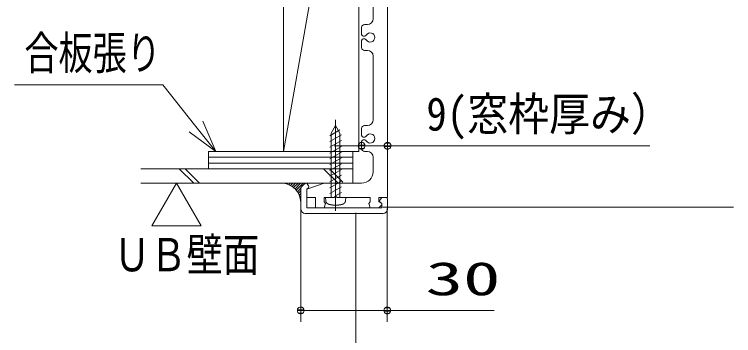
# Model space of a CAD drawing. Units: millimetres on the paper. Extents: x -305 to 305, y -152 to 152.
# Drawn here: x -63.2 to -0.9, y -104.5 to -76.7 of the extents above; entities that cross this region are included whole.
import ezdxf
from ezdxf.enums import TextEntityAlignment as Align

# ---------------------------------------------------------------- set-up
doc = ezdxf.new("R2010")
doc.units = ezdxf.units.MM
doc.linetypes.add('LONG_CHAIN', pattern=[21, 18, -1, 1, -1])
doc.layers.add('0-1_0', color=7, linetype='Continuous', lineweight=9)
doc.layers.add('0-6_RV', color=7, linetype='Continuous', lineweight=9)
doc.styles.add('ＭＳ ゴシック', font='')
doc.styles.get('ＭＳ ゴシック').set_extended_font_data('MS Gothic')

# ---------------------------------------------------------------- blocks, each defined once
blk = doc.blocks.new('_DOTSMALL')
at = {"layer": '0-1_0'}
for p, q in [((0.0746, 0.1), (-0.0746, 0.1)), ((0.1223, -0.0248), (-0.1223, -0.0248))]:
    blk.add_line(p, q, dxfattribs=at)
for points in [[(0.125, 0), (0.124, 0.0157), (0.1211, 0.0311), (0.1162, 0.046), (0.1095, 0.0602), (0.1011, 0.0735), (0.0911, 0.0856), (0.0797, 0.0963), (0.067, 0.1055), (0.0532, 0.1131), (0.0386, 0.1189), (0.0234, 0.1228), (0.0078, 0.1248), (-0.0078, 0.1248), (-0.0234, 0.1228), (-0.0386, 0.1189), (-0.0532, 0.1131), (-0.067, 0.1055), (-0.0797, 0.0963), (-0.0911, 0.0856), (-0.1011, 0.0735), (-0.1095, 0.0602), (-0.1162, 0.046), (-0.1211, 0.0311), (-0.124, 0.0157), (-0.125, 0), (0, 0)], [(-0.125, 0), (-0.124, -0.0157), (-0.1211, -0.0311), (-0.1162, -0.046), (-0.1095, -0.0602), (-0.1011, -0.0735), (-0.0911, -0.0856), (-0.0797, -0.0963), (-0.067, -0.1055), (-0.0532, -0.1131), (-0.0386, -0.1189), (-0.0234, -0.1228), (-0.0078, -0.1248), (0.0078, -0.1248), (0.0234, -0.1228), (0.0386, -0.1189), (0.0532, -0.1131), (0.067, -0.1055), (0.0797, -0.0963), (0.0911, -0.0856), (0.1011, -0.0735), (0.1095, -0.0602), (0.1162, -0.046), (0.1211, -0.0311), (0.124, -0.0157), (0.125, 0), (0, 0)]]:
    blk.add_lwpolyline(points, close=True, dxfattribs=at)
blk = doc.blocks.new('_OPEN30')
at = {"layer": '0-1_0'}
blk.add_line((0, 0), (-1, 0), dxfattribs=at)
blk.add_lwpolyline([(-1, 0.2679), (0, 0), (-1, -0.2679)], dxfattribs=at)

msp = doc.modelspace()

# ---------------------------------------------------------------- linework, layer by layer
at = {"layer": '0-6_RV'}
for p, q in [((-39.881, -88.55), (-39.881, -51.302)), ((-33.379, -51.302), (-39.881, -88.55)), ((-33.379, -88.55), (-33.379, -51.302)), ((-30.879, -51.302), (-30.879, -92.552)), ((-32.129, -70.302), (-32.129, -77.052)), ((-33.129, -77.802), (-33.129, -78.427)), ((-32.629, -77.552), (-32.879, -77.552)), ((-33.129, -78.927), (-33.129, -79.552)), ((-32.84, -78.552), (-33.004, -78.552)), ((-32.84, -78.802), (-33.004, -78.802)), ((-32.629, -79.802), (-32.879, -79.802)), ((-32.129, -80.302), (-32.129, -85.802)), ((-33.129, -86.552), (-33.129, -87.177)), ((-32.629, -86.302), (-32.879, -86.302)), ((-35.876, -87.191), (-35.002, -86.685)), ((-35.876, -87.692), (-34.878, -87.114)), ((-35.753, -92.552), (-35.753, -86.952)), ((-35.002, -92.552), (-35.002, -86.952)), ((-35.876, -88.191), (-34.878, -87.611)), ((-33.129, -87.677), (-33.129, -88.302)), ((-32.84, -87.302), (-33.004, -87.302)), ((-32.84, -87.552), (-33.004, -87.552)), ((-35.876, -88.69), (-34.878, -88.115)), ((-33.199, -88.056), (-35.519, -88.056)), ((-33.129, -88.056), (-30.879, -88.056)), ((-30.879, -88.056), (-8.154, -88.056)), ((-46.379, -88.552), (-46.379, -90.052)), ((-33.379, -88.552), (-46.379, -88.552)), ((-33.879, -89.052), (-46.379, -89.052)), ((-35.876, -89.192), (-34.878, -88.616)), ((-33.879, -88.552), (-33.879, -91.302)), ((-32.629, -88.552), (-32.879, -88.552)), ((-32.129, -89.052), (-32.129, -90.302)), ((-33.879, -89.552), (-46.379, -89.552)), ((-35.876, -89.69), (-34.878, -89.116)), ((-35.876, -90.19), (-34.878, -89.616)), ((-33.879, -90.052), (-52.253, -90.052)), ((-47.671, -91.302), (-48.921, -90.052)), ((-47.171, -91.302), (-48.421, -90.052)), ((-35.17, -91.302), (-36.42, -90.052)), ((-34.752, -91.219), (-35.92, -90.052)), ((-35.876, -90.69), (-34.878, -90.115)), ((-35.876, -91.194), (-34.878, -90.613)), ((-52.253, -91.302), (-33.627, -91.302)), ((-51.303, -95), (-49.168, -91.302)), ((-49.168, -91.302), (-47.032, -95)), ((-37.968, -91.302), (-40.065, -91.302)), ((-39.987, -91.309), (-39.979, -91.302)), ((-39.782, -91.33), (-39.755, -91.302)), ((-39.604, -91.375), (-39.53, -91.302)), ((-39.431, -91.428), (-39.306, -91.302)), ((-39.285, -91.505), (-39.081, -91.302)), ((-39.139, -91.584), (-38.857, -91.302)), ((-39.016, -91.685), (-38.632, -91.302)), ((-38.892, -91.787), (-38.408, -91.302)), ((-38.791, -91.91), (-38.183, -91.302)), ((-38.004, -91.302), (-38.379, -91.677)), ((-38.273, -91.54), (-38.017, -91.32)), ((-37.879, -91.302), (-38.004, -91.302)), ((-37.879, -91.302), (-37.715, -91.529)), ((-36.379, -91.302), (-37.879, -91.802)), ((-33.129, -91.302), (-36.379, -91.302)), ((-35.876, -91.692), (-34.878, -91.115)), ((-38.69, -92.033), (-38.391, -91.735)), ((-38.61, -92.178), (-38.404, -91.971)), ((-38.532, -92.324), (-38.404, -92.196)), ((-38.404, -92.963), (-38.404, -91.825)), ((-38.379, -91.677), (-38.379, -93.552)), ((-37.879, -91.802), (-37.743, -91.703)), ((-37.879, -91.802), (-37.879, -93.427)), ((-37.879, -91.802), (-37.879, -92.552)), ((-35.876, -92.193), (-34.878, -91.614)), ((-35.379, -92.402), (-34.878, -92.115)), ((-38.479, -92.496), (-38.404, -92.42)), ((-38.432, -92.673), (-38.404, -92.645)), ((-37.129, -92.552), (-37.879, -92.552)), ((-37.129, -92.552), (-37.129, -93.427)), ((-35.504, -92.552), (-36.379, -92.552)), ((-36.379, -92.552), (-36.379, -92.927)), ((-36.228, -92.831), (-36.254, -92.552)), ((-35.379, -92.427), (-35.504, -92.552)), ((-35.379, -92.427), (-35.254, -92.552)), ((-32.379, -92.552), (-35.254, -92.552)), ((-34.528, -92.831), (-34.504, -92.552)), ((-32.379, -92.552), (-32.379, -92.927)), ((-31.629, -92.552), (-31.629, -92.927)), ((-30.879, -92.552), (-31.629, -92.552)), ((-31.379, -92.552), (-31.543, -92.779)), ((-30.879, -92.677), (-30.879, -93.552)), ((-38.412, -92.878), (-38.404, -92.869)), ((-31.379, -93.427), (-37.879, -93.427)), ((-36.379, -93.427), (-37.129, -93.427)), ((-36.379, -92.927), (-36.254, -93.052)), ((-36.379, -93.427), (-36.254, -93.052)), ((-32.379, -92.927), (-32.504, -93.052)), ((-32.504, -93.052), (-32.379, -93.427)), ((-31.629, -93.427), (-32.379, -93.427)), ((-31.629, -92.927), (-31.449, -93.014)), ((-31.629, -93.427), (-31.416, -93.216)), ((-31.379, -93.052), (-31.515, -92.953)), ((-31.379, -93.052), (-31.379, -93.427)), ((-0.898, -93.377), (-31.279, -93.377)), ((-38.404, -93.502), (-38.404, -103.32)), ((-31.254, -93.927), (-38.004, -93.927)), ((-33.629, -93.877), (-33.629, -114.486)), ((-30.904, -93.502), (-30.904, -103.32)), ((-51.303, -95), (-47.032, -95)), ((-30.904, -102.32), (-38.404, -102.32)), ((-33.224, -102.32), (-35.544, -102.32)), ((-30.904, -102.32), (-21.634, -102.32))]:
    msp.add_line(p, q, dxfattribs=at)
at = {"layer": '0-6_RV', "linetype": 'LONG_CHAIN'}
msp.add_line((-35.379, -85.804), (-35.379, -93.702), dxfattribs=at)
at = {"layer": '0-6_RV'}
for points in [[(-63.21, -82.766), (-50.358, -82.766), (-47.478, -86.385)], [(-35.753, -86.952), (-35.379, -86.301), (-35.002, -86.952)], [(-36.228, -92.831), (-36.228, -92.834), (-36.227, -92.836), (-36.227, -92.839), (-36.227, -92.842), (-36.227, -92.845), (-36.226, -92.847), (-36.226, -92.85), (-36.225, -92.853), (-36.225, -92.856), (-36.224, -92.859), (-36.224, -92.861), (-36.224, -92.864), (-36.223, -92.867), (-36.222, -92.87), (-36.222, -92.872), (-36.221, -92.875), (-36.221, -92.878), (-36.22, -92.88), (-36.219, -92.883), (-36.219, -92.886), (-36.218, -92.889), (-36.217, -92.891), (-36.216, -92.894), (-36.216, -92.897), (-36.215, -92.899), (-36.214, -92.902), (-36.213, -92.905), (-36.212, -92.907), (-36.211, -92.91), (-36.211, -92.913), (-36.21, -92.915), (-36.209, -92.918), (-36.208, -92.921), (-36.207, -92.923), (-36.206, -92.926), (-36.205, -92.928), (-36.203, -92.931), (-36.202, -92.933), (-36.201, -92.936)], [(-34.54, -92.894), (-34.539, -92.892), (-34.539, -92.889), (-34.538, -92.886), (-34.537, -92.883), (-34.536, -92.881), (-34.536, -92.878), (-34.535, -92.875), (-34.535, -92.872), (-34.534, -92.87), (-34.533, -92.867), (-34.533, -92.864), (-34.532, -92.861), (-34.532, -92.859), (-34.531, -92.856), (-34.531, -92.853), (-34.53, -92.85), (-34.53, -92.848), (-34.53, -92.845), (-34.529, -92.842), (-34.529, -92.839), (-34.529, -92.836), (-34.528, -92.834), (-34.528, -92.831)], [(-36.201, -92.936), (-36.2, -92.939), (-36.199, -92.941), (-36.198, -92.944), (-36.197, -92.946), (-36.195, -92.949), (-36.194, -92.951), (-36.193, -92.954), (-36.191, -92.956), (-36.19, -92.959), (-36.189, -92.961), (-36.187, -92.964), (-36.186, -92.966), (-36.185, -92.968), (-36.183, -92.971), (-36.182, -92.973), (-36.18, -92.976), (-36.179, -92.978), (-36.177, -92.98), (-36.176, -92.983), (-36.174, -92.985), (-36.173, -92.987), (-36.171, -92.99), (-36.17, -92.992), (-36.168, -92.994), (-36.166, -92.997), (-36.165, -92.999), (-36.163, -93.001), (-36.161, -93.003), (-36.16, -93.005), (-36.158, -93.008), (-36.156, -93.01), (-36.154, -93.012), (-36.153, -93.014), (-36.151, -93.016), (-36.149, -93.018), (-36.147, -93.021), (-36.145, -93.023), (-36.143, -93.025), (-36.142, -93.027)], [(-36.142, -93.027), (-36.14, -93.029), (-36.138, -93.031), (-36.136, -93.033), (-36.134, -93.035), (-36.132, -93.037), (-36.13, -93.039), (-36.128, -93.041), (-36.126, -93.043), (-36.124, -93.045), (-36.122, -93.046), (-36.12, -93.048), (-36.117, -93.05), (-36.115, -93.052), (-36.113, -93.054), (-36.111, -93.056), (-36.109, -93.057), (-36.107, -93.059), (-36.105, -93.061), (-36.102, -93.063), (-36.1, -93.064), (-36.098, -93.066), (-36.096, -93.068), (-36.093, -93.069), (-36.091, -93.071), (-36.089, -93.073), (-36.086, -93.074), (-36.084, -93.076), (-36.082, -93.077), (-36.079, -93.079), (-36.077, -93.08), (-36.075, -93.082), (-36.072, -93.083), (-36.07, -93.085), (-36.068, -93.086), (-36.065, -93.087), (-36.063, -93.089), (-36.06, -93.09), (-36.058, -93.092), (-36.055, -93.093)], [(-36.055, -93.093), (-36.053, -93.094), (-36.05, -93.095), (-36.048, -93.097), (-36.045, -93.098), (-36.043, -93.099), (-36.04, -93.1), (-36.038, -93.101), (-36.035, -93.103), (-36.033, -93.104), (-36.03, -93.105), (-36.027, -93.106), (-36.025, -93.107), (-36.022, -93.108), (-36.02, -93.109), (-36.017, -93.11), (-36.014, -93.111), (-36.012, -93.112), (-36.009, -93.113), (-36.006, -93.113), (-36.004, -93.114), (-36.001, -93.115), (-35.998, -93.116), (-35.996, -93.117)], [(-35.996, -93.117), (-35.987, -93.119), (-35.978, -93.122), (-35.97, -93.124), (-35.961, -93.126), (-35.953, -93.129), (-35.944, -93.131), (-35.935, -93.133), (-35.927, -93.135), (-35.918, -93.138), (-35.909, -93.14), (-35.901, -93.142), (-35.892, -93.144), (-35.883, -93.146), (-35.875, -93.148), (-35.866, -93.15), (-35.857, -93.152), (-35.849, -93.154), (-35.84, -93.156), (-35.831, -93.158), (-35.822, -93.16), (-35.814, -93.161), (-35.805, -93.163), (-35.796, -93.165), (-35.787, -93.166), (-35.779, -93.168), (-35.77, -93.17), (-35.761, -93.171), (-35.752, -93.173), (-35.744, -93.174), (-35.735, -93.176), (-35.726, -93.177), (-35.717, -93.179), (-35.708, -93.18), (-35.699, -93.181), (-35.691, -93.183), (-35.682, -93.184), (-35.673, -93.185), (-35.664, -93.186), (-35.655, -93.187)], [(-35.655, -93.187), (-35.646, -93.188), (-35.638, -93.189), (-35.629, -93.191), (-35.62, -93.192), (-35.611, -93.192), (-35.602, -93.193), (-35.593, -93.194), (-35.584, -93.195), (-35.575, -93.196), (-35.567, -93.197), (-35.558, -93.197), (-35.549, -93.198), (-35.54, -93.199), (-35.531, -93.2), (-35.522, -93.2), (-35.513, -93.201), (-35.504, -93.201), (-35.495, -93.202), (-35.486, -93.202), (-35.478, -93.203), (-35.469, -93.203), (-35.46, -93.203), (-35.451, -93.204), (-35.442, -93.204), (-35.433, -93.204), (-35.424, -93.204), (-35.415, -93.205), (-35.406, -93.205), (-35.397, -93.205), (-35.388, -93.205), (-35.379, -93.205), (-35.371, -93.205), (-35.362, -93.205), (-35.353, -93.205), (-35.344, -93.205), (-35.335, -93.204), (-35.326, -93.204), (-35.317, -93.204), (-35.308, -93.204)], [(-35.308, -93.204), (-35.299, -93.203), (-35.29, -93.203), (-35.281, -93.203), (-35.272, -93.202), (-35.264, -93.202), (-35.255, -93.201), (-35.246, -93.201), (-35.237, -93.2), (-35.228, -93.2), (-35.219, -93.199), (-35.21, -93.198), (-35.201, -93.198), (-35.192, -93.197), (-35.183, -93.196), (-35.175, -93.195), (-35.166, -93.195), (-35.157, -93.194), (-35.148, -93.193), (-35.139, -93.192), (-35.13, -93.191), (-35.121, -93.19), (-35.112, -93.189), (-35.104, -93.188), (-35.095, -93.187), (-35.086, -93.185), (-35.077, -93.184), (-35.068, -93.183), (-35.059, -93.182), (-35.051, -93.18), (-35.042, -93.179), (-35.033, -93.178), (-35.024, -93.176), (-35.015, -93.175), (-35.007, -93.173), (-34.998, -93.172), (-34.989, -93.17), (-34.98, -93.168), (-34.971, -93.167), (-34.963, -93.165)], [(-34.963, -93.165), (-34.954, -93.163), (-34.945, -93.162), (-34.936, -93.16), (-34.928, -93.158), (-34.919, -93.156), (-34.91, -93.154), (-34.902, -93.152), (-34.893, -93.15), (-34.884, -93.148), (-34.875, -93.146), (-34.867, -93.144), (-34.858, -93.142), (-34.849, -93.14), (-34.841, -93.138), (-34.832, -93.136), (-34.824, -93.133), (-34.815, -93.131), (-34.806, -93.129), (-34.798, -93.126), (-34.789, -93.124), (-34.78, -93.122), (-34.772, -93.119), (-34.763, -93.117)], [(-34.763, -93.117), (-34.761, -93.116), (-34.758, -93.115), (-34.755, -93.114), (-34.753, -93.113), (-34.75, -93.113), (-34.747, -93.112), (-34.745, -93.111), (-34.742, -93.11), (-34.739, -93.109), (-34.737, -93.108), (-34.734, -93.107), (-34.731, -93.106), (-34.729, -93.105), (-34.726, -93.104), (-34.724, -93.103), (-34.721, -93.102), (-34.718, -93.1), (-34.716, -93.099), (-34.713, -93.098), (-34.711, -93.097), (-34.708, -93.096), (-34.706, -93.094), (-34.703, -93.093), (-34.701, -93.092), (-34.698, -93.091), (-34.696, -93.089), (-34.693, -93.088), (-34.691, -93.086), (-34.688, -93.085), (-34.686, -93.084), (-34.684, -93.082), (-34.681, -93.081), (-34.679, -93.079), (-34.676, -93.078), (-34.674, -93.076), (-34.672, -93.075), (-34.669, -93.073), (-34.667, -93.071), (-34.665, -93.07)], [(-34.665, -93.07), (-34.662, -93.068), (-34.66, -93.067), (-34.658, -93.065), (-34.656, -93.063), (-34.653, -93.061), (-34.651, -93.06), (-34.649, -93.058), (-34.647, -93.056), (-34.645, -93.054), (-34.643, -93.053), (-34.64, -93.051), (-34.638, -93.049), (-34.636, -93.047), (-34.634, -93.045), (-34.632, -93.043), (-34.63, -93.041), (-34.628, -93.039), (-34.626, -93.037), (-34.624, -93.035), (-34.622, -93.033), (-34.62, -93.031), (-34.618, -93.029), (-34.616, -93.027), (-34.614, -93.025), (-34.612, -93.023), (-34.61, -93.021), (-34.608, -93.019), (-34.607, -93.017), (-34.605, -93.015), (-34.603, -93.013), (-34.601, -93.01), (-34.599, -93.008), (-34.598, -93.006), (-34.596, -93.004), (-34.594, -93.002), (-34.593, -92.999), (-34.591, -92.997), (-34.589, -92.995), (-34.588, -92.993)], [(-34.588, -92.993), (-34.586, -92.99), (-34.584, -92.988), (-34.583, -92.986), (-34.581, -92.983), (-34.58, -92.981), (-34.578, -92.979), (-34.577, -92.976), (-34.575, -92.974), (-34.574, -92.971), (-34.572, -92.969), (-34.571, -92.967), (-34.57, -92.964), (-34.568, -92.962), (-34.567, -92.959), (-34.566, -92.957), (-34.564, -92.954), (-34.563, -92.952), (-34.562, -92.949), (-34.56, -92.947), (-34.559, -92.944), (-34.558, -92.942), (-34.557, -92.939), (-34.556, -92.936), (-34.554, -92.934), (-34.553, -92.931), (-34.552, -92.929), (-34.551, -92.926), (-34.55, -92.923), (-34.549, -92.921), (-34.548, -92.918), (-34.547, -92.916), (-34.546, -92.913), (-34.545, -92.91), (-34.544, -92.908), (-34.543, -92.905), (-34.543, -92.902), (-34.542, -92.9), (-34.541, -92.897), (-34.54, -92.894)]]:
    msp.add_lwpolyline(points, dxfattribs=at)
for centre, radius, start, end in [((-32.629, -77.052), 0.5, 270, 0), ((-32.879, -77.802), 0.25, 90, 180), ((-33.004, -78.427), 0.125, 180, 270), ((-32.84, -78.427), 0.125, 270, 331.56311), ((-32.379, -78.677), 0.4, 208.43689, 151.56311), ((-33.004, -78.927), 0.125, 90, 180), ((-32.84, -78.927), 0.125, 28.43689, 90), ((-32.879, -79.552), 0.25, 180, 270), ((-32.629, -80.302), 0.5, 0, 90), ((-32.629, -85.802), 0.5, 270, 0), ((-32.879, -86.552), 0.25, 90, 180), ((-33.004, -87.177), 0.125, 180, 270), ((-32.84, -87.177), 0.125, 270, 331.56311), ((-32.379, -87.427), 0.4, 208.43689, 151.56311), ((-33.004, -87.677), 0.125, 90, 180), ((-32.84, -87.677), 0.125, 28.43689, 90), ((-32.879, -88.302), 0.25, 180, 270), ((-32.629, -89.052), 0.5, 0, 90), ((-33.129, -90.302), 1, 270, 0), ((-40.065, -92.963), 1.661, 0, 90), ((-40.065, -92.963), 1.661, 0, 90), ((-38.029, -91.825), 0.375, 130.67928, 180), ((-37.968, -91.377), 0.075, 90.14568, 130.67931), ((-37.816, -91.602), 0.125, 306.02276, 35.84181), ((-31.441, -92.852), 0.125, 144.15819, 233.97723), ((-31.004, -92.677), 0.125, 0, 90), ((-31.504, -93.127), 0.125, 314.76027, 64.01077), ((-38.004, -93.552), 0.375, 180, 270), ((-31.254, -93.552), 0.375, 270, 0)]:
    msp.add_arc(centre, radius, start, end, dxfattribs=at)

# ---------------------------------------------------------------- block references
for name, p, xscale, yscale, rotation in [('_OPEN30', (-45.752, -88.552), 2.77, 2.77, 308.52149), ('_DOTSMALL', (-33.129, -88.056), 2.32, 2.32, 180), ('_DOTSMALL', (-38.404, -102.32), 2.32, 2.32, 180)]:
    msp.add_blockref(name, p, dxfattribs=dict(at, xscale=xscale, yscale=yscale, rotation=rotation))
at = {"layer": '0-6_RV', "xscale": 2.32, "yscale": 2.32}
for p in [(-30.879, -88.056), (-30.904, -102.32)]:
    msp.add_blockref('_DOTSMALL', p, dxfattribs=at)

# ---------------------------------------------------------------- texts
at = {"layer": '0-6_RV', "style": 'ＭＳ ゴシック'}
for s, height, width, p in [('合板張り', 2.889, 0.75, (-62.345, -82.323)), ('9(窓枠厚み）', 2.889, 0.9, (-27.518, -87.611)), ('ＵＢ壁面', 2.886, 0.8, (-54.589, -99.796)), ('30', 2.889, 1.65, (-27.584, -101.875))]:
    msp.add_text(s, height=height, dxfattribs=dict(at, width=width)).set_placement(p, align=Align.BOTTOM_LEFT)

doc.saveas('drawing.dxf')
